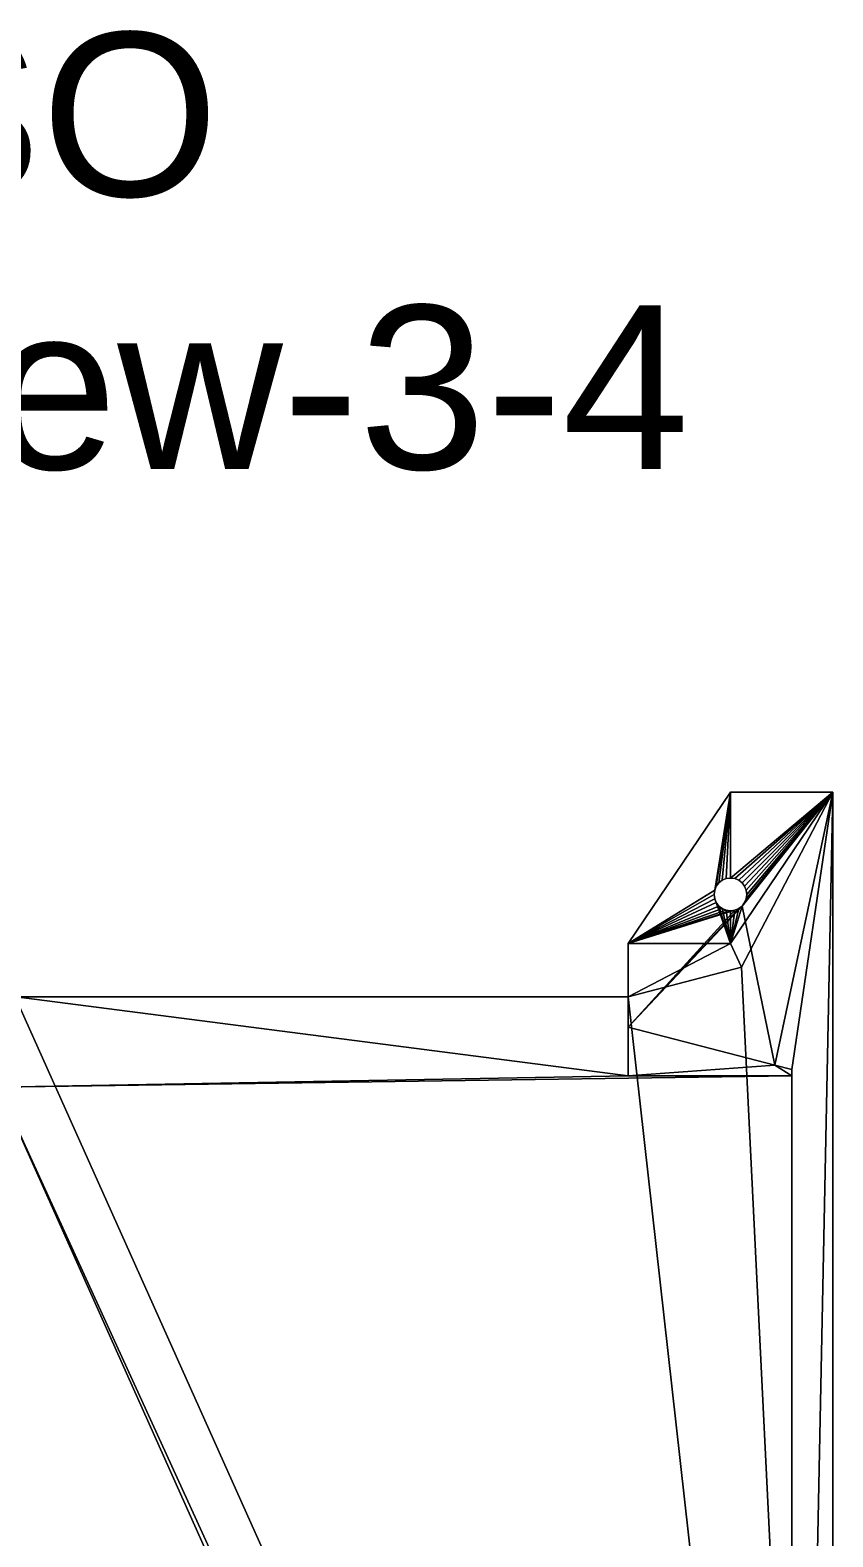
# Model space of a CAD drawing. Header units: millimetres. Extents: x -38752 to -34801, y 260924 to 263752.
# Drawn here: x -38123.8 to -38025.8, y 263567.8 to 263751.8 of the extents above; entities that cross this region are included whole.
import ezdxf

# ---------------------------------------------------------------- set-up
doc = ezdxf.new("R2010")
doc.units = ezdxf.units.MM
doc.layers.get('0').update_dxf_attribs({"lineweight": 9})
doc.layers.add('0.05', color=2, linetype='Continuous', lineweight=5)
doc.layers.add('0.09', color=1, linetype='Continuous', lineweight=9)
doc.styles.get("Standard").update_dxf_attribs({"font": 'arial.ttf'})

msp = doc.modelspace()

# ---------------------------------------------------------------- linework, layer by layer
at = {"extrusion": (2.49184e-13, 1, -4.44089e-16)}
for p, q in [((-38050.77, 263640.24, 5), (-38038.27, 263658.74, 5)), ((-38050.77, 263640.24, 0), (-38038.27, 263658.74, 0)), ((-38025.77, 263658.74, 5), (-38038.27, 263658.74, 5)), ((-38025.77, 263658.74, 0), (-38038.27, 263658.74, 0)), ((-38038.27, 263658.74, 5), (-38038.27, 263658.74, 0)), ((-38038.27, 263640.24, 5), (-38025.77, 263658.74, 5)), ((-38036.92, 263637.34, 16.15), (-38025.77, 263658.74, 5)), ((-38025.77, 263658.74, 5), (-38025.77, 263410.76, 5)), ((-38025.77, 263658.74, 0), (-38025.77, 263410.76, 0)), ((-38025.77, 263658.74, 5), (-38025.77, 263658.74, 0)), ((-38039.27, 263647.97, 5), (-38039.27, 263647.97, 0)), ((-38038.79, 263648.17, 5), (-38038.79, 263648.17, 0)), ((-38038.27, 263648.24, 5), (-38038.27, 263648.24, 0)), ((-38037.75, 263648.17, 5), (-38037.75, 263648.17, 0)), ((-38037.27, 263647.97, 5), (-38037.27, 263647.97, 0)), ((-38040.27, 263646.24, 5), (-38040.27, 263646.24, 0)), ((-38040.2, 263646.76, 5), (-38040.2, 263646.76, 0)), ((-38040, 263647.24, 5), (-38040, 263647.24, 0)), ((-38039.68, 263647.65, 5), (-38039.68, 263647.65, 0)), ((-38036.86, 263647.65, 5), (-38036.86, 263647.65, 0)), ((-38036.54, 263647.24, 5), (-38036.54, 263647.24, 0)), ((-38036.34, 263646.76, 5), (-38036.34, 263646.76, 0)), ((-38036.27, 263646.24, 5), (-38036.27, 263646.24, 0)), ((-38040.2, 263645.72, 5), (-38040.2, 263645.72, 0)), ((-38040, 263645.24, 5), (-38040, 263645.24, 0)), ((-38039.68, 263644.82, 5), (-38039.68, 263644.82, 0)), ((-38039.27, 263644.51, 5), (-38039.27, 263644.51, 0)), ((-38038.79, 263644.31, 5), (-38038.79, 263644.31, 0)), ((-38037.75, 263644.31, 5), (-38037.75, 263644.31, 0)), ((-38037.27, 263644.51, 5), (-38037.27, 263644.51, 0)), ((-38036.86, 263644.82, 5), (-38036.86, 263644.82, 0)), ((-38036.54, 263645.24, 5), (-38036.54, 263645.24, 0)), ((-38036.34, 263645.72, 5), (-38036.34, 263645.72, 0)), ((-38038.27, 263644.24, 5), (-38038.27, 263644.24, 0)), ((-38050.77, 263640.24, 5), (-38050.77, 263640.24, 0)), ((-38050.77, 263640.24, 0), (-38050.77, 263630.04, 0)), ((-38050.77, 263640.24, 5), (-38050.77, 263633.74, 30)), ((-38038.27, 263640.24, 5), (-38050.77, 263640.24, 5)), ((-38036.92, 263637.34, 16.15), (-38038.27, 263640.24, 5)), ((-38050.77, 263633.74, 30), (-38036.92, 263637.34, 16.15)), ((-38125.63, 263633.74, 104.86), (-38122.09, 263633.74, 101.32)), ((-38125.49, 263633.74, 97.65), (-38050.77, 263633.74, 22.93)), ((-38122.09, 263633.74, 101.32), (-38052.18, 263633.74, 31.41)), ((-38052.18, 263633.74, 31.41), (-38050.77, 263633.74, 30)), ((-38050.77, 263633.74, 22.93), (-38050.77, 263624.08, 22.93)), ((-38050.77, 263633.74, 22.93), (-38050.77, 263633.74, 30)), ((-38050.77, 263630.04, 0), (-38050.77, 263624.08, 22.93)), ((-38050.77, 263630.04, 0), (-38032.84, 263625.38, 0)), ((-38050.77, 263624.08, 22.93), (-38030.77, 263624.08, 2.93)), ((-38032.84, 263625.38, 0), (-38030.77, 263624.84, 0)), ((-38030.77, 263410.76, 0), (-38030.77, 263624.84, 0)), ((-38030.77, 263624.08, 2.93), (-38030.77, 263624.84, 0)), ((-38030.77, 263410.76, 2.93), (-38030.77, 263624.08, 2.93))]:
    msp.add_line(p, q, dxfattribs=at)
for points in [[(-38040.27, 263646.24, 5), (-38040.2, 263646.76, 5), (-38040, 263647.24, 5), (-38039.68, 263647.65, 5), (-38039.27, 263647.97, 5), (-38038.79, 263648.17, 5), (-38038.27, 263648.24, 5), (-38037.75, 263648.17, 5), (-38037.27, 263647.97, 5), (-38036.86, 263647.65, 5), (-38036.54, 263647.24, 5), (-38036.34, 263646.76, 5), (-38036.27, 263646.24, 5), (-38036.34, 263645.72, 5), (-38036.54, 263645.24, 5), (-38036.86, 263644.82, 5), (-38037.27, 263644.51, 5), (-38037.75, 263644.31, 5), (-38038.27, 263644.24, 5), (-38038.79, 263644.31, 5), (-38039.27, 263644.51, 5), (-38039.68, 263644.82, 5), (-38040, 263645.24, 5), (-38040.2, 263645.72, 5), (-38040.27, 263646.24, 5)], [(-38039.68, 263647.65, 0), (-38039.27, 263647.97, 0), (-38038.79, 263648.17, 0), (-38038.27, 263648.24, 0), (-38037.75, 263648.17, 0), (-38037.27, 263647.97, 0), (-38036.86, 263647.65, 0), (-38036.54, 263647.24, 0), (-38036.34, 263646.76, 0), (-38036.27, 263646.24, 0), (-38036.34, 263645.72, 0), (-38036.54, 263645.24, 0), (-38036.86, 263644.82, 0), (-38037.27, 263644.51, 0), (-38037.75, 263644.31, 0), (-38038.27, 263644.24, 0), (-38038.79, 263644.31, 0), (-38039.27, 263644.51, 0), (-38039.68, 263644.82, 0), (-38040, 263645.24, 0), (-38040.2, 263645.72, 0), (-38040.27, 263646.24, 0), (-38040.2, 263646.76, 0), (-38040, 263647.24, 0), (-38039.68, 263647.65, 0)]]:
    msp.add_polyline3d(points)

# ---------------------------------------------------------------- texts
at = {"layer": '0.05', "insert": (-38148.85, 263751.54, 0), "char_height": 20, "attachment_point": 1}
msp.add_mtext_dynamic_manual_height_columns('ISO\\Pview-3-4', width=276.2925, gutter_width=12.5, heights=[0], dxfattribs=at)

# ---------------------------------------------------------------- meshes
at = {"layer": '0.09'}
mesh = msp.add_polyface(dxfattribs=at)
corners = [(-38052.18, 263633.74, 31.41), (-38050.77, 263633.74, 30), (-38122.09, 263633.74, 101.32), (-38125.63, 263383.76, 104.86), (-38025.77, 263410.76, 5), (-38025.77, 263383.76, 5), (-38125.63, 263633.74, 104.86), (-38036.92, 263637.34, 16.15), (-38025.77, 263658.74, 5)]
mesh.append_faces([[corners[k] for k in face] for face in [(3, 4, 5), (4, 7, 8)]], dxfattribs={"vtx0": -1})
mesh.append_faces([[corners[k] for k in face] for face in [(4, 6, 1)]], dxfattribs={"vtx0": -1, "vtx1": -1, "vtx2": -1})
mesh.append_faces([[corners[k] for k in face] for face in [(4, 3, 6), (4, 1, 7), (1, 6, 2)]], dxfattribs={"vtx0": -1, "vtx2": -1})
mesh.append_faces([[corners[k] for k in face] for face in [(0, 1, 2)]], dxfattribs={"vtx1": -1})
mesh = msp.add_polyface(dxfattribs=at)
corners = [(-38025.77, 263658.74, 0), (-38030.77, 263410.76, 0), (-38025.77, 263410.76, 0), (-38030.77, 263624.84, 0), (-38032.84, 263625.38, 0), (-38036.86, 263644.82, 0), (-38050.77, 263630.04, 0), (-38037.27, 263644.51, 0), (-38037.75, 263644.31, 0), (-38050.77, 263640.24, 0), (-38038.27, 263644.24, 0), (-38036.54, 263645.24, 0), (-38036.34, 263645.72, 0), (-38036.27, 263646.24, 0), (-38036.34, 263646.76, 0), (-38036.54, 263647.24, 0), (-38036.86, 263647.65, 0), (-38037.27, 263647.97, 0), (-38037.75, 263648.17, 0), (-38038.27, 263648.24, 0), (-38040.2, 263646.76, 0), (-38038.27, 263658.74, 0), (-38040.27, 263646.24, 0), (-38040.2, 263645.72, 0), (-38040, 263645.24, 0), (-38039.68, 263644.82, 0), (-38039.27, 263644.51, 0), (-38038.79, 263644.31, 0), (-38040, 263647.24, 0), (-38039.68, 263647.65, 0), (-38039.27, 263647.97, 0), (-38038.79, 263648.17, 0)]
mesh.append_faces([[corners[k] for k in face] for face in [(0, 1, 2)]], dxfattribs={"vtx0": -1})
mesh.append_faces([[corners[k] for k in face] for face in [(1, 0, 3), (3, 0, 4), (4, 5, 6), (6, 8, 9), (5, 0, 11), (11, 0, 12), (12, 0, 13), (13, 0, 14), (14, 0, 15), (15, 0, 16), (16, 0, 17), (17, 0, 18), (18, 0, 19), (9, 20, 21), (20, 9, 22), (22, 9, 23), (23, 9, 24), (24, 9, 25), (25, 9, 26), (26, 9, 27), (27, 9, 10), (21, 19, 0)]], dxfattribs={"vtx0": -1, "vtx1": -1})
mesh.append_faces([[corners[k] for k in face] for face in [(4, 0, 5)]], dxfattribs={"vtx0": -1, "vtx1": -1, "vtx2": -1})
mesh.append_faces([[corners[k] for k in face] for face in [(6, 5, 7), (6, 7, 8), (9, 8, 10), (21, 20, 28), (21, 28, 29), (21, 29, 30), (21, 30, 31), (21, 31, 19)]], dxfattribs={"vtx0": -1, "vtx2": -1})
mesh = msp.add_polyface(dxfattribs=at)
corners = [(-38050.77, 263640.24, 0), (-38038.27, 263658.74, 5), (-38050.77, 263640.24, 5), (-38038.27, 263658.74, 0)]
mesh.append_faces([[corners[k] for k in face] for face in [(0, 1, 2), (1, 0, 3)]], dxfattribs={"vtx0": -1})
mesh = msp.add_polyface(dxfattribs=at)
corners = [(-38050.77, 263640.24, 5), (-38040.2, 263645.72, 5), (-38038.27, 263640.24, 5), (-38040.27, 263646.24, 5), (-38040.2, 263646.76, 5), (-38038.27, 263658.74, 5), (-38040, 263645.24, 5), (-38039.68, 263644.82, 5), (-38039.27, 263644.51, 5), (-38038.79, 263644.31, 5), (-38038.27, 263644.24, 5), (-38040, 263647.24, 5), (-38039.68, 263647.65, 5), (-38039.27, 263647.97, 5), (-38038.79, 263648.17, 5), (-38038.27, 263648.24, 5), (-38025.77, 263658.74, 5), (-38036.86, 263644.82, 5), (-38037.27, 263644.51, 5), (-38037.75, 263644.31, 5), (-38036.54, 263645.24, 5), (-38036.34, 263645.72, 5), (-38036.27, 263646.24, 5), (-38036.34, 263646.76, 5), (-38036.54, 263647.24, 5), (-38036.86, 263647.65, 5), (-38037.27, 263647.97, 5), (-38037.75, 263648.17, 5)]
mesh.append_faces([[corners[k] for k in face] for face in [(0, 1, 2), (1, 0, 3), (3, 0, 4), (4, 5, 11), (11, 5, 12), (12, 5, 13), (13, 5, 14), (14, 5, 15), (2, 17, 16), (17, 2, 18), (18, 2, 19), (19, 2, 10)]], dxfattribs={"vtx0": -1, "vtx1": -1})
mesh.append_faces([[corners[k] for k in face] for face in [(4, 0, 5), (2, 1, 6), (2, 6, 7), (2, 7, 8), (2, 8, 9), (2, 9, 10), (15, 5, 16), (16, 17, 20), (16, 20, 21), (16, 21, 22), (16, 22, 23), (16, 23, 24), (16, 24, 25), (16, 25, 26), (16, 26, 27), (16, 27, 15)]], dxfattribs={"vtx0": -1, "vtx2": -1})
mesh = msp.add_polyface(dxfattribs=at)
corners = [(-38038.27, 263658.74, 5), (-38025.77, 263658.74, 0), (-38025.77, 263658.74, 5), (-38038.27, 263658.74, 0)]
mesh.append_faces([[corners[k] for k in face] for face in [(0, 1, 2), (1, 0, 3)]], dxfattribs={"vtx0": -1})
mesh = msp.add_polyface(dxfattribs=at)
corners = [(-38025.77, 263658.74, 5), (-38036.92, 263637.34, 16.15), (-38038.27, 263640.24, 5)]
mesh.append_faces([[corners[k] for k in face] for face in [(0, 1, 2)]])
mesh = msp.add_polyface(dxfattribs=at)
corners = [(-38025.77, 263658.74, 0), (-38025.77, 263410.76, 5), (-38025.77, 263658.74, 5), (-38025.77, 263410.76, 0)]
mesh.append_faces([[corners[k] for k in face] for face in [(0, 1, 2), (1, 0, 3)]], dxfattribs={"vtx0": -1})
mesh = msp.add_polyface(dxfattribs=at)
corners = [(-38039.68, 263647.65, 0), (-38039.27, 263647.97, 5), (-38039.27, 263647.97, 0), (-38039.68, 263647.65, 5)]
mesh.append_faces([[corners[k] for k in face] for face in [(0, 1, 2), (1, 0, 3)]], dxfattribs={"vtx0": -1})
mesh = msp.add_polyface(dxfattribs=at)
corners = [(-38038.79, 263648.17, 0), (-38039.27, 263647.97, 5), (-38038.79, 263648.17, 5), (-38039.27, 263647.97, 0)]
mesh.append_faces([[corners[k] for k in face] for face in [(0, 1, 2), (1, 0, 3)]], dxfattribs={"vtx0": -1})
mesh = msp.add_polyface(dxfattribs=at)
corners = [(-38038.27, 263648.24, 0), (-38038.79, 263648.17, 5), (-38038.27, 263648.24, 5), (-38038.79, 263648.17, 0)]
mesh.append_faces([[corners[k] for k in face] for face in [(0, 1, 2), (1, 0, 3)]], dxfattribs={"vtx0": -1})
mesh = msp.add_polyface(dxfattribs=at)
corners = [(-38037.75, 263648.17, 0), (-38038.27, 263648.24, 5), (-38037.75, 263648.17, 5), (-38038.27, 263648.24, 0)]
mesh.append_faces([[corners[k] for k in face] for face in [(0, 1, 2), (1, 0, 3)]], dxfattribs={"vtx0": -1})
mesh = msp.add_polyface(dxfattribs=at)
corners = [(-38037.27, 263647.97, 0), (-38037.75, 263648.17, 5), (-38037.27, 263647.97, 5), (-38037.75, 263648.17, 0)]
mesh.append_faces([[corners[k] for k in face] for face in [(0, 1, 2), (1, 0, 3)]], dxfattribs={"vtx0": -1})
mesh = msp.add_polyface(dxfattribs=at)
corners = [(-38036.86, 263647.65, 0), (-38037.27, 263647.97, 5), (-38036.86, 263647.65, 5), (-38037.27, 263647.97, 0)]
mesh.append_faces([[corners[k] for k in face] for face in [(0, 1, 2), (1, 0, 3)]], dxfattribs={"vtx0": -1})
mesh = msp.add_polyface(dxfattribs=at)
corners = [(-38040.2, 263646.76, 0), (-38040.27, 263646.24, 5), (-38040.2, 263646.76, 5), (-38040.27, 263646.24, 0)]
mesh.append_faces([[corners[k] for k in face] for face in [(0, 1, 2), (1, 0, 3)]], dxfattribs={"vtx0": -1})
mesh = msp.add_polyface(dxfattribs=at)
corners = [(-38040.27, 263646.24, 5), (-38040.2, 263645.72, 0), (-38040.2, 263645.72, 5), (-38040.27, 263646.24, 0)]
mesh.append_faces([[corners[k] for k in face] for face in [(0, 1, 2), (1, 0, 3)]], dxfattribs={"vtx0": -1})
mesh = msp.add_polyface(dxfattribs=at)
corners = [(-38040, 263647.24, 0), (-38040.2, 263646.76, 5), (-38040, 263647.24, 5), (-38040.2, 263646.76, 0)]
mesh.append_faces([[corners[k] for k in face] for face in [(0, 1, 2), (1, 0, 3)]], dxfattribs={"vtx0": -1})
mesh = msp.add_polyface(dxfattribs=at)
corners = [(-38039.68, 263647.65, 5), (-38040, 263647.24, 0), (-38040, 263647.24, 5), (-38039.68, 263647.65, 0)]
mesh.append_faces([[corners[k] for k in face] for face in [(0, 1, 2), (1, 0, 3)]], dxfattribs={"vtx0": -1})
mesh = msp.add_polyface(dxfattribs=at)
corners = [(-38036.54, 263647.24, 0), (-38036.86, 263647.65, 5), (-38036.54, 263647.24, 5), (-38036.86, 263647.65, 0)]
mesh.append_faces([[corners[k] for k in face] for face in [(0, 1, 2), (1, 0, 3)]], dxfattribs={"vtx0": -1})
mesh = msp.add_polyface(dxfattribs=at)
corners = [(-38036.34, 263646.76, 0), (-38036.54, 263647.24, 5), (-38036.34, 263646.76, 5), (-38036.54, 263647.24, 0)]
mesh.append_faces([[corners[k] for k in face] for face in [(0, 1, 2), (1, 0, 3)]], dxfattribs={"vtx0": -1})
mesh = msp.add_polyface(dxfattribs=at)
corners = [(-38036.27, 263646.24, 0), (-38036.34, 263646.76, 5), (-38036.27, 263646.24, 5), (-38036.34, 263646.76, 0)]
mesh.append_faces([[corners[k] for k in face] for face in [(0, 1, 2), (1, 0, 3)]], dxfattribs={"vtx0": -1})
mesh = msp.add_polyface(dxfattribs=at)
corners = [(-38036.34, 263645.72, 5), (-38036.27, 263646.24, 0), (-38036.27, 263646.24, 5), (-38036.34, 263645.72, 0)]
mesh.append_faces([[corners[k] for k in face] for face in [(0, 1, 2), (1, 0, 3)]], dxfattribs={"vtx0": -1})
mesh = msp.add_polyface(dxfattribs=at)
corners = [(-38040.2, 263645.72, 5), (-38040, 263645.24, 0), (-38040, 263645.24, 5), (-38040.2, 263645.72, 0)]
mesh.append_faces([[corners[k] for k in face] for face in [(0, 1, 2), (1, 0, 3)]], dxfattribs={"vtx0": -1})
mesh = msp.add_polyface(dxfattribs=at)
corners = [(-38040, 263645.24, 0), (-38039.68, 263644.82, 5), (-38040, 263645.24, 5), (-38039.68, 263644.82, 0)]
mesh.append_faces([[corners[k] for k in face] for face in [(0, 1, 2), (1, 0, 3)]], dxfattribs={"vtx0": -1})
mesh = msp.add_polyface(dxfattribs=at)
corners = [(-38039.68, 263644.82, 5), (-38039.27, 263644.51, 0), (-38039.27, 263644.51, 5), (-38039.68, 263644.82, 0)]
mesh.append_faces([[corners[k] for k in face] for face in [(0, 1, 2), (1, 0, 3)]], dxfattribs={"vtx0": -1})
mesh = msp.add_polyface(dxfattribs=at)
corners = [(-38039.27, 263644.51, 5), (-38038.79, 263644.31, 0), (-38038.79, 263644.31, 5), (-38039.27, 263644.51, 0)]
mesh.append_faces([[corners[k] for k in face] for face in [(0, 1, 2), (1, 0, 3)]], dxfattribs={"vtx0": -1})
mesh = msp.add_polyface(dxfattribs=at)
corners = [(-38038.79, 263644.31, 5), (-38038.27, 263644.24, 0), (-38038.27, 263644.24, 5), (-38038.79, 263644.31, 0)]
mesh.append_faces([[corners[k] for k in face] for face in [(0, 1, 2), (1, 0, 3)]], dxfattribs={"vtx0": -1})
mesh = msp.add_polyface(dxfattribs=at)
corners = [(-38038.27, 263644.24, 5), (-38037.75, 263644.31, 0), (-38037.75, 263644.31, 5), (-38038.27, 263644.24, 0)]
mesh.append_faces([[corners[k] for k in face] for face in [(0, 1, 2), (1, 0, 3)]], dxfattribs={"vtx0": -1})
mesh = msp.add_polyface(dxfattribs=at)
corners = [(-38037.75, 263644.31, 5), (-38037.27, 263644.51, 0), (-38037.27, 263644.51, 5), (-38037.75, 263644.31, 0)]
mesh.append_faces([[corners[k] for k in face] for face in [(0, 1, 2), (1, 0, 3)]], dxfattribs={"vtx0": -1})
mesh = msp.add_polyface(dxfattribs=at)
corners = [(-38037.27, 263644.51, 5), (-38036.86, 263644.82, 0), (-38036.86, 263644.82, 5), (-38037.27, 263644.51, 0)]
mesh.append_faces([[corners[k] for k in face] for face in [(0, 1, 2), (1, 0, 3)]], dxfattribs={"vtx0": -1})
mesh = msp.add_polyface(dxfattribs=at)
corners = [(-38036.86, 263644.82, 0), (-38036.54, 263645.24, 5), (-38036.86, 263644.82, 5), (-38036.54, 263645.24, 0)]
mesh.append_faces([[corners[k] for k in face] for face in [(0, 1, 2), (1, 0, 3)]], dxfattribs={"vtx0": -1})
mesh = msp.add_polyface(dxfattribs=at)
corners = [(-38036.54, 263645.24, 0), (-38036.34, 263645.72, 5), (-38036.54, 263645.24, 5), (-38036.34, 263645.72, 0)]
mesh.append_faces([[corners[k] for k in face] for face in [(0, 1, 2), (1, 0, 3)]], dxfattribs={"vtx0": -1})
mesh = msp.add_polyface(dxfattribs=at)
corners = [(-38050.77, 263633.74, 22.93), (-38050.77, 263640.24, 5), (-38050.77, 263633.74, 30), (-38050.77, 263624.08, 22.93), (-38050.77, 263630.04, 0), (-38050.77, 263640.24, 0)]
mesh.append_faces([[corners[k] for k in face] for face in [(0, 1, 2), (1, 4, 5)]], dxfattribs={"vtx0": -1})
mesh.append_faces([[corners[k] for k in face] for face in [(1, 0, 3), (1, 3, 4)]], dxfattribs={"vtx0": -1, "vtx2": -1})
mesh = msp.add_polyface(dxfattribs=at)
corners = [(-38050.77, 263633.74, 30), (-38038.27, 263640.24, 5), (-38036.92, 263637.34, 16.15), (-38050.77, 263640.24, 5)]
mesh.append_faces([[corners[k] for k in face] for face in [(0, 1, 2), (1, 0, 3)]], dxfattribs={"vtx0": -1})
mesh = msp.add_polyface(dxfattribs=at)
corners = [(-38050.77, 263633.74, 30), (-38125.49, 263633.74, 97.65), (-38050.77, 263633.74, 22.93), (-38052.18, 263633.74, 31.41), (-38122.09, 263633.74, 101.32), (-38125.63, 263633.74, 104.86), (-38200.48, 263633.74, 22.65), (-38225.48, 263633.74, 5), (-38218.14, 263633.74, 5), (-38218.14, 263633.74, 4), (-38225.48, 263633.74, 4)]
mesh.append_faces([[corners[k] for k in face] for face in [(0, 1, 2), (9, 7, 10)]], dxfattribs={"vtx0": -1})
mesh.append_faces([[corners[k] for k in face] for face in [(1, 5, 6), (6, 7, 8), (8, 7, 9)]], dxfattribs={"vtx0": -1, "vtx1": -1})
mesh.append_faces([[corners[k] for k in face] for face in [(1, 0, 3), (1, 3, 4), (1, 4, 5), (6, 5, 7)]], dxfattribs={"vtx0": -1, "vtx2": -1})
mesh = msp.add_polyface(dxfattribs=at)
corners = [(-38032.84, 263410.76, 5), (-38054.8, 263383.76, 26.96), (-38032.84, 263383.76, 5), (-38054.8, 263390.76, 26.96), (-38123.46, 263390.76, 95.61), (-38123.46, 263383.76, 95.61), (-38127.7, 263622.68, 99.86), (-38127.7, 263383.76, 99.86), (-38030.77, 263410.76, 2.93), (-38030.77, 263624.08, 2.93), (-38050.77, 263624.08, 22.93), (-38125.49, 263633.74, 97.65), (-38050.77, 263633.74, 22.93)]
mesh.append_faces([[corners[k] for k in face] for face in [(0, 1, 2), (5, 6, 7), (11, 10, 12)]], dxfattribs={"vtx0": -1})
mesh.append_faces([[corners[k] for k in face] for face in [(1, 0, 3), (3, 0, 4)]], dxfattribs={"vtx0": -1, "vtx1": -1})
mesh.append_faces([[corners[k] for k in face] for face in [(6, 4, 0)]], dxfattribs={"vtx0": -1, "vtx1": -1, "vtx2": -1})
mesh.append_faces([[corners[k] for k in face] for face in [(6, 5, 4), (6, 0, 8), (6, 8, 9), (6, 9, 10), (10, 11, 6)]], dxfattribs={"vtx0": -1, "vtx2": -1})
mesh = msp.add_polyface(dxfattribs=at)
corners = [(-38032.84, 263625.38, 0), (-38030.77, 263624.08, 2.93), (-38030.77, 263624.84, 0), (-38050.77, 263624.08, 22.93), (-38050.77, 263630.04, 0)]
mesh.append_faces([[corners[k] for k in face] for face in [(0, 1, 2), (3, 0, 4)]], dxfattribs={"vtx0": -1})
mesh.append_faces([[corners[k] for k in face] for face in [(1, 0, 3)]], dxfattribs={"vtx0": -1, "vtx1": -1})
mesh = msp.add_polyface(dxfattribs=at)
corners = [(-38030.77, 263410.76, 2.93), (-38030.77, 263624.84, 0), (-38030.77, 263624.08, 2.93), (-38030.77, 263410.76, 0)]
mesh.append_faces([[corners[k] for k in face] for face in [(0, 1, 2), (1, 0, 3)]], dxfattribs={"vtx0": -1})

doc.saveas('drawing.dxf')
